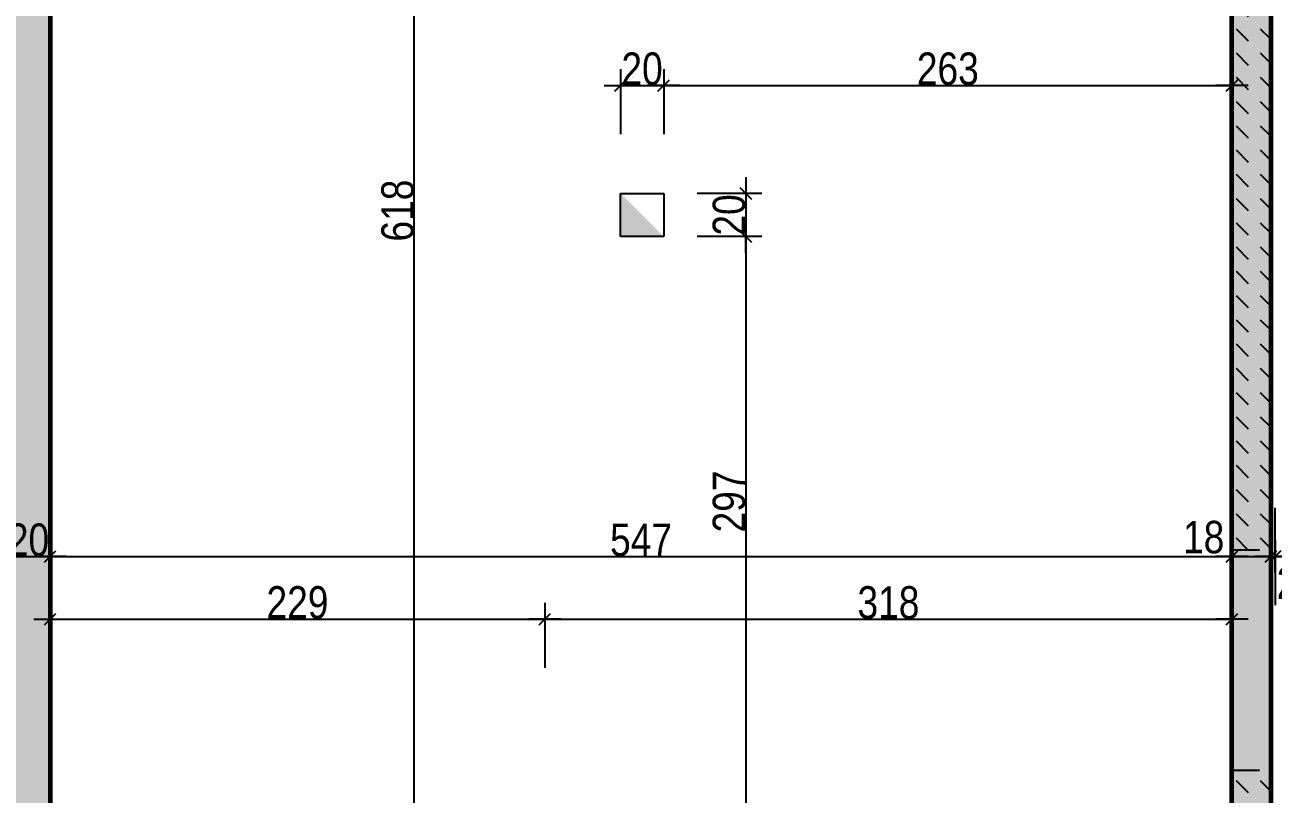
# Model space of a CAD drawing. Header units: millimetres. Extents: x -1921 to 5237, y 0 to 8595.
# Drawn here: x 243 to 821, y 4029 to 4385 of the extents above; entities that cross this region are included whole.
import ezdxf

# ---------------------------------------------------------------- set-up
doc = ezdxf.new("R2010")
doc.units = ezdxf.units.MM
doc.linetypes.add('CACHEX2', pattern=[19.05, 12.7, -6.35])
for name, color, linetype in [('01_cote_gen', 4, 'Continuous'), ('01_murs_sup', 2, 'CACHEX2'), ('01_poch_murs', 253, 'Continuous'), ('01_resv', 32, 'Continuous'), ('AA_COTES', 2, 'Continuous')]:
    doc.layers.add(name, color=color, linetype=linetype)
doc.layers.add('01_murs_coup', color=5, linetype='Continuous', lineweight=60)
doc.styles.add('STYLE2', font='ARIALN.TTF')
doc.dimstyles.new('JB50', dxfattribs={"dimscale": 0.1, "dimtxt": 150, "dimasz": 15, "dimexe": 0.1, "dimexo": 0.1, "dimgap": 0.09, "dimtad": 1, "dimdec": 1, "dimdsep": 46, "dimtxsty": 'STYLE2', "dimblk1": 'BOND_G', "dimblk2": 'BOND_D', "dimsah": 1, "dimcen": 1.5, "dimdle": 0.01, "dimse1": 1, "dimse2": 1, "dimclrd": 4, "dimclre": 2, "dimclrt": 6, "dimazin": 2, "dimtfac": 2.333333, "dimtdec": 1, "dimtix": 1, "dimtmove": 2, "dimatfit": 3, "dimldrblk": 'BOND_G', "dimfxl": 1, "dimtolj": 1, "dimtzin": 0, "dimarcsym": 0})
pattern_1 = [(135, (-40566.9674, 43643.463), (-11.2253202, 9e-16), [7.9375, -7.9375])]

# ---------------------------------------------------------------- blocks, each defined once
blk = doc.blocks.new('BOND_G')
at = {"layer": 'AA_COTES', "color": 0}
for p, q in [((0, -5), (0, 15)), ((5, 0), (-5, 0)), ((1.77, 1.77), (-1.77, -1.77))]:
    blk.add_line(p, q, dxfattribs=at)
blk = doc.blocks.new('BOND_D')
at = {"layer": 'AA_COTES', "color": 0}
for p, q in [((0, 5), (0, -15)), ((5, 0), (-5, 0)), ((-1.77, -1.77), (1.77, 1.77))]:
    blk.add_line(p, q, dxfattribs=at)
blk = doc.blocks.new('*D156')
at = {"layer": '01_cote_gen', "color": 4, "lineweight": -2, "transparency": 16777216}
blk.add_line((256.42, 4109.75), (482.42, 4109.75), dxfattribs=at)
at = {"layer": 'DEFPOINTS', "color": 0}
for p in [(483.92, 4109.75), (254.92, 4086.47), (483.92, 4087.25)]:
    blk.add_point(p, dxfattribs=at)
at = {"layer": '01_cote_gen', "color": 4, "lineweight": -2, "transparency": 16777216, "xscale": 1.5, "yscale": 1.5, "zscale": 1.5, "rotation": 180}
blk.add_blockref('BOND_G', (254.92, 4109.75), dxfattribs=at)
at = {"layer": '01_cote_gen', "color": 4, "lineweight": -2, "transparency": 16777216, "xscale": 1.5, "yscale": 1.5, "zscale": 1.5}
blk.add_blockref('BOND_D', (483.92, 4109.75), dxfattribs=at)
at = {"layer": '01_cote_gen', "color": 6, "transparency": 16777216, "insert": (369.42, 4117.42), "char_height": 15, "attachment_point": 5, "style": 'STYLE2'}
blk.add_mtext('\\A1;229', dxfattribs=at)
blk = doc.blocks.new('*D157')
at = {"layer": '01_cote_gen', "color": 4, "lineweight": -2, "transparency": 16777216}
blk.add_line((485.42, 4109.75), (800.42, 4109.75), dxfattribs=at)
at = {"layer": 'DEFPOINTS', "color": 0}
for p in [(801.92, 4109.75), (801.92, 4101.75), (483.92, 4087.25)]:
    blk.add_point(p, dxfattribs=at)
at = {"layer": '01_cote_gen', "color": 4, "lineweight": -2, "transparency": 16777216, "xscale": 1.5, "yscale": 1.5, "zscale": 1.5, "rotation": 180}
blk.add_blockref('BOND_G', (483.92, 4109.75), dxfattribs=at)
at = {"layer": '01_cote_gen', "color": 4, "lineweight": -2, "transparency": 16777216, "xscale": 1.5, "yscale": 1.5, "zscale": 1.5}
blk.add_blockref('BOND_D', (801.92, 4109.75), dxfattribs=at)
at = {"layer": '01_cote_gen', "color": 6, "transparency": 16777216, "insert": (642.92, 4117.42), "char_height": 15, "attachment_point": 5, "style": 'STYLE2'}
blk.add_mtext('\\A1;318', dxfattribs=at)
blk = doc.blocks.new('*D158')
at = {"layer": '01_cote_gen', "color": 4, "lineweight": -2, "transparency": 16777216}
blk.add_line((803.42, 4138.79), (818.41, 4138.79), dxfattribs=at)
at = {"layer": 'DEFPOINTS', "color": 0}
for p in [(819.91, 4138.79), (801.92, 4130.79), (819.91, 4107.27)]:
    blk.add_point(p, dxfattribs=at)
at = {"layer": '01_cote_gen', "color": 4, "lineweight": -2, "transparency": 16777216, "xscale": 1.5, "yscale": 1.5, "zscale": 1.5, "rotation": 180}
blk.add_blockref('BOND_G', (801.92, 4138.79), dxfattribs=at)
at = {"layer": '01_cote_gen', "color": 4, "lineweight": -2, "transparency": 16777216, "xscale": 1.5, "yscale": 1.5, "zscale": 1.5}
blk.add_blockref('BOND_D', (819.91, 4138.79), dxfattribs=at)
at = {"layer": '01_cote_gen', "color": 6, "transparency": 16777216, "insert": (788.81, 4147.66), "char_height": 15, "attachment_point": 5, "style": 'STYLE2'}
blk.add_mtext('\\A1;18', dxfattribs=at)
blk = doc.blocks.new('*D159')
at = {"layer": '01_cote_gen', "color": 4, "lineweight": -2, "transparency": 16777216}
for p, q in [((818.41, 4138.79), (816.91, 4138.79)), ((819.91, 4138.79), (821.92, 4138.79)), ((823.42, 4138.79), (824.92, 4138.79))]:
    blk.add_line(p, q, dxfattribs=at)
at = {"layer": 'DEFPOINTS', "color": 0}
for p in [(821.92, 4138.79), (819.91, 4107.27), (821.92, 4107.27)]:
    blk.add_point(p, dxfattribs=at)
at = {"layer": '01_cote_gen', "color": 4, "lineweight": -2, "transparency": 16777216, "xscale": 1.5, "yscale": 1.5, "zscale": 1.5}
blk.add_blockref('BOND_G', (819.91, 4138.79), dxfattribs=at)
at = {"layer": '01_cote_gen', "color": 4, "lineweight": -2, "transparency": 16777216, "xscale": 1.5, "yscale": 1.5, "zscale": 1.5, "rotation": 180}
blk.add_blockref('BOND_D', (821.92, 4138.79), dxfattribs=at)
at = {"layer": '01_cote_gen', "color": 6, "transparency": 16777216, "insert": (827.38, 4126.59), "char_height": 15, "attachment_point": 5, "style": 'STYLE2'}
blk.add_mtext('\\A1;2', dxfattribs=at)
blk = doc.blocks.new('*D160')
at = {"layer": '01_cote_gen', "color": 4, "lineweight": -2, "transparency": 16777216}
blk.add_line((823.42, 4138.79), (838.42, 4138.79), dxfattribs=at)
at = {"layer": 'DEFPOINTS', "color": 0}
for p in [(839.92, 4138.79), (821.92, 4107.27), (839.92, 4107.27)]:
    blk.add_point(p, dxfattribs=at)
at = {"layer": '01_cote_gen', "color": 4, "lineweight": -2, "transparency": 16777216, "xscale": 1.5, "yscale": 1.5, "zscale": 1.5, "rotation": 180}
blk.add_blockref('BOND_G', (821.92, 4138.79), dxfattribs=at)
at = {"layer": '01_cote_gen', "color": 4, "lineweight": -2, "transparency": 16777216, "xscale": 1.5, "yscale": 1.5, "zscale": 1.5}
blk.add_blockref('BOND_D', (839.92, 4138.79), dxfattribs=at)
at = {"layer": '01_cote_gen', "color": 6, "transparency": 16777216, "insert": (855.09, 4147.49), "char_height": 15, "attachment_point": 5, "style": 'STYLE2'}
blk.add_mtext('\\A1;18', dxfattribs=at)
blk = doc.blocks.new('*D198')
at = {"layer": '01_cote_gen', "color": 4, "lineweight": -2, "transparency": 16777216}
blk.add_line((256.42, 4138.79), (800.41, 4138.79), dxfattribs=at)
at = {"layer": 'DEFPOINTS', "color": 0}
for p in [(254.92, 4140.97), (801.91, 4140.97), (801.91, 4138.79)]:
    blk.add_point(p, dxfattribs=at)
at = {"layer": '01_cote_gen', "color": 4, "lineweight": -2, "transparency": 16777216, "xscale": 1.5, "yscale": 1.5, "zscale": 1.5, "rotation": 180}
blk.add_blockref('BOND_G', (254.92, 4138.79), dxfattribs=at)
at = {"layer": '01_cote_gen', "color": 4, "lineweight": -2, "transparency": 16777216, "xscale": 1.5, "yscale": 1.5, "zscale": 1.5}
blk.add_blockref('BOND_D', (801.91, 4138.79), dxfattribs=at)
at = {"layer": '01_cote_gen', "color": 6, "transparency": 16777216, "insert": (528.42, 4146.42), "char_height": 15, "attachment_point": 5, "style": 'STYLE2'}
blk.add_mtext('\\A1;547', dxfattribs=at)
blk = doc.blocks.new('*D199')
at = {"layer": '01_cote_gen', "color": 4, "lineweight": -2, "transparency": 16777216}
blk.add_line((236.42, 4138.79), (253.42, 4138.79), dxfattribs=at)
at = {"layer": 'DEFPOINTS', "color": 0}
for p in [(234.92, 4152), (254.92, 4152), (254.92, 4138.79)]:
    blk.add_point(p, dxfattribs=at)
at = {"layer": '01_cote_gen', "color": 4, "lineweight": -2, "transparency": 16777216, "xscale": 1.5, "yscale": 1.5, "zscale": 1.5, "rotation": 180}
blk.add_blockref('BOND_G', (234.92, 4138.79), dxfattribs=at)
at = {"layer": '01_cote_gen', "color": 4, "lineweight": -2, "transparency": 16777216, "xscale": 1.5, "yscale": 1.5, "zscale": 1.5}
blk.add_blockref('BOND_D', (254.92, 4138.79), dxfattribs=at)
at = {"layer": '01_cote_gen', "color": 6, "transparency": 16777216, "insert": (244.92, 4146.45), "char_height": 15, "attachment_point": 5, "style": 'STYLE2'}
blk.add_mtext('\\A1;20', dxfattribs=at)
blk = doc.blocks.new('*D304')
at = {"layer": '01_cote_gen', "color": 4, "lineweight": -2, "transparency": 16777216}
blk.add_line((423.49, 3991.38), (423.49, 4606.4), dxfattribs=at)
at = {"layer": 'DEFPOINTS', "color": 0}
for p in [(423.49, 4607.9), (454.51, 4607.9), (431.19, 3989.88)]:
    blk.add_point(p, dxfattribs=at)
at = {"layer": '01_cote_gen', "color": 4, "lineweight": -2, "transparency": 16777216, "xscale": 1.5, "yscale": 1.5, "zscale": 1.5}
for name, p, rotation in [('BOND_D', (423.49, 4607.9), 90), ('BOND_G', (423.49, 3989.88), 270)]:
    blk.add_blockref(name, p, dxfattribs=dict(at, rotation=rotation))
at = {"layer": '01_cote_gen', "color": 6, "transparency": 16777216, "insert": (415.82, 4298.89), "char_height": 15, "attachment_point": 5, "rotation": 90, "style": 'STYLE2'}
blk.add_mtext('\\A1;618', dxfattribs=at)
blk = doc.blocks.new('*D711')
at = {"layer": '01_cote_gen', "color": 4, "lineweight": -2, "transparency": 16777216}
blk.add_line((520.39, 4356.82), (537.39, 4356.82), dxfattribs=at)
at = {"layer": 'DEFPOINTS', "color": 0}
for p in [(538.89, 4356.82), (518.89, 4286.86), (538.89, 4286.86)]:
    blk.add_point(p, dxfattribs=at)
at = {"layer": '01_cote_gen', "color": 4, "lineweight": -2, "transparency": 16777216, "xscale": 1.5, "yscale": 1.5, "zscale": 1.5, "rotation": 180}
blk.add_blockref('BOND_G', (518.89, 4356.82), dxfattribs=at)
at = {"layer": '01_cote_gen', "color": 4, "lineweight": -2, "transparency": 16777216, "xscale": 1.5, "yscale": 1.5, "zscale": 1.5}
blk.add_blockref('BOND_D', (538.89, 4356.82), dxfattribs=at)
at = {"layer": '01_cote_gen', "color": 6, "transparency": 16777216, "insert": (528.89, 4364.48), "char_height": 15, "attachment_point": 5, "style": 'STYLE2'}
blk.add_mtext('\\A1;20', dxfattribs=at)
blk = doc.blocks.new('*D712')
at = {"layer": '01_cote_gen', "color": 4, "lineweight": -2, "transparency": 16777216}
blk.add_line((540.39, 4356.82), (800.41, 4356.82), dxfattribs=at)
at = {"layer": 'DEFPOINTS', "color": 0}
for p in [(801.91, 4356.82), (538.89, 4349.32), (801.91, 4338.79)]:
    blk.add_point(p, dxfattribs=at)
at = {"layer": '01_cote_gen', "color": 4, "lineweight": -2, "transparency": 16777216, "xscale": 1.5, "yscale": 1.5, "zscale": 1.5, "rotation": 180}
blk.add_blockref('BOND_G', (538.89, 4356.82), dxfattribs=at)
at = {"layer": '01_cote_gen', "color": 4, "lineweight": -2, "transparency": 16777216, "xscale": 1.5, "yscale": 1.5, "zscale": 1.5}
blk.add_blockref('BOND_D', (801.91, 4356.82), dxfattribs=at)
at = {"layer": '01_cote_gen', "color": 6, "transparency": 16777216, "insert": (670.4, 4364.48), "char_height": 15, "attachment_point": 5, "style": 'STYLE2'}
blk.add_mtext('\\A1;263', dxfattribs=at)
blk = doc.blocks.new('*D713')
at = {"layer": '01_cote_gen', "color": 4, "lineweight": -2, "transparency": 16777216}
blk.add_line((576.85, 4305.37), (576.85, 4288.36), dxfattribs=at)
at = {"layer": 'DEFPOINTS', "color": 0}
for p in [(538.89, 4306.87), (538.89, 4286.86), (576.85, 4286.86)]:
    blk.add_point(p, dxfattribs=at)
at = {"layer": '01_cote_gen', "color": 4, "lineweight": -2, "transparency": 16777216, "xscale": 1.5, "yscale": 1.5, "zscale": 1.5}
for name, p, rotation in [('BOND_G', (576.85, 4306.87), 90), ('BOND_D', (576.85, 4286.86), 270)]:
    blk.add_blockref(name, p, dxfattribs=dict(at, rotation=rotation))
at = {"layer": '01_cote_gen', "color": 6, "transparency": 16777216, "insert": (569.19, 4296.86), "char_height": 15, "attachment_point": 5, "rotation": 90, "style": 'STYLE2'}
blk.add_mtext('\\A1;20', dxfattribs=at)
blk = doc.blocks.new('*D714')
at = {"layer": '01_cote_gen', "color": 4, "lineweight": -2, "transparency": 16777216}
blk.add_line((576.85, 4285.36), (576.85, 3991.38), dxfattribs=at)
at = {"layer": 'DEFPOINTS', "color": 0}
for p in [(572.76, 4286.86), (576.85, 3989.88), (589.44, 3989.88)]:
    blk.add_point(p, dxfattribs=at)
at = {"layer": '01_cote_gen', "color": 4, "lineweight": -2, "transparency": 16777216, "xscale": 1.5, "yscale": 1.5, "zscale": 1.5}
for name, p, rotation in [('BOND_G', (576.85, 4286.86), 90), ('BOND_D', (576.85, 3989.88), 270)]:
    blk.add_blockref(name, p, dxfattribs=dict(at, rotation=rotation))
at = {"layer": '01_cote_gen', "color": 6, "transparency": 16777216, "insert": (569.19, 4164.24), "char_height": 15, "attachment_point": 5, "rotation": 90, "style": 'STYLE2'}
blk.add_mtext('\\A1;297', dxfattribs=at)

msp = doc.modelspace()

# ---------------------------------------------------------------- hatches: boundary and pattern name
at = {"layer": '01_murs_sup', "ltscale": 2}
h = msp.add_hatch(dxfattribs=at)
h.set_pattern_fill('DASH', color=256, scale=2.5, angle=135)
h.set_pattern_definition(pattern_1)
h.paths.add_polyline_path([(819.9, 4625.85), (320.92, 4625.92), (320.92, 4607.92), (801.91, 4607.85), (801.91, 4141.88), (819.91, 4141.88)])
h.paths.add_polyline_path([(839.92, 4625.85), (821.92, 4625.85), (821.92, 4141.88), (839.92, 4141.88)])
h.paths.add_polyline_path([(839.92, 4039.88), (821.92, 4039.88), (821.92, 3973.88), (839.92, 3973.88)])
h.paths.add_polyline_path([(819.91, 4039.88), (801.91, 4039.88), (801.91, 3989.88), (483.92, 3989.88), (483.92, 3937.88), (501.93, 3937.88), (501.94, 3973.87), (801.92, 3973.88), (801.91, 3966.87), (819.91, 3966.87)])
h.paths.add_polyline_path([(450.97, 4611.05), (450.97, 4628.1), (419.74, 4628.1), (419.74, 4611.05)], flags=9)
h.paths.add_polyline_path([(819.5, 4498.47), (836.56, 4498.47), (836.56, 4529.7), (819.5, 4529.7)], flags=9)
h = msp.add_hatch(dxfattribs=at)
h.set_pattern_fill('DASH', color=256, scale=2.5, angle=135)
h.set_pattern_definition(pattern_1)
h.paths.add_polyline_path([(320.92, 4625.92), (318.92, 4625.92), (254.92, 4625.92), (254.92, 4607.92), (320.92, 4607.92)])
h.paths.add_polyline_path([(254.92, 4607.92), (234.92, 4607.92), (234.92, 3695.88), (292.92, 3695.88), (292.92, 3713.88), (254.92, 3713.88)])
h.paths.add_polyline_path([(322.92, 3713.88), (292.92, 3713.88), (292.92, 3695.88), (322.92, 3695.88)])
h.paths.add_polyline_path([(501.92, 3888.42), (483.92, 3888.43), (483.92, 3713.88), (475.92, 3713.88), (475.92, 3695.88), (483.92, 3695.88), (483.92, 3638.87), (819.92, 3638.87), (819.92, 3864.88), (801.92, 3864.88), (801.92, 3656.87), (501.87, 3656.87)])
h.paths.add_polyline_path([(-25.08, 3989.88), (-45.08, 3989.88), (-45.08, 3695.88), (-25.08, 3695.88)])
h.paths.add_polyline_path([(-305.08, 3989.88), (-325.08, 3989.88), (-325.08, 3695.88), (-305.08, 3695.88)])
h.paths.add_polyline_path([(231.8, 4130.92), (258.41, 4130.92), (258.41, 4162.15), (231.8, 4162.15)], flags=9)
at = {"layer": '01_poch_murs'}
h = msp.add_hatch(color=256, dxfattribs=at)
h.dxf.hatch_style = 1
h.paths.add_polyline_path([(318.92, 4713.92), (-605.08, 4713.83), (-605.08, 4445.31), (-585.08, 4445.31), (-585.08, 4607.92), (234.92, 4607.92), (234.92, 4445.31), (254.92, 4445.31), (254.92, 4607.93), (801.91, 4607.85), (801.91, 4445.31), (819.9, 4445.31), (819.9, 4625.85), (320.92, 4625.92), (-585.08, 4625.92), (-585.08, 4695.83), (318.92, 4695.92)])
h.paths.add_polyline_path([(254.92, 4395.31), (234.92, 4395.31), (234.92, 3695.88), (292.92, 3695.88), (292.92, 3713.88), (254.92, 3713.88)])
h.paths.add_polyline_path([(254.92, 4445.31), (234.92, 4445.31), (234.92, 4395.31), (254.92, 4395.31)])
h.paths.add_polyline_path([(-585.08, 4445.31), (-605.08, 4445.31), (-605.08, 4395.31), (-585.08, 4395.31)])
h.paths.add_polyline_path([(-585.08, 4395.31), (-605.08, 4395.31), (-605.08, 3989.93), (-928.08, 3989.93), (-928.08, 3472.93), (-1088.07, 3472.93), (-1088.07, 3138.92), (-1164.07, 3138.92), (-1164.07, 2330.39), (-1595.06, 2253.49), (-1590.67, 2228.88), (-860.52, 2359.16), (-630.08, 2605.07), (-630.08, 2618.9), (-655.08, 2618.9), (-655.08, 2614.95), (-873.08, 2382.31), (-1144.07, 2333.96), (-1144.07, 3118.92), (-585.08, 3118.92), (-585.08, 3138.92), (-1068.07, 3138.92), (-1068.07, 3452.93), (-928.08, 3452.93), (-928.08, 3278.92), (-585.08, 3278.92), (-585.08, 3368.93), (-605.08, 3368.93), (-605.08, 3296.92), (-908.08, 3296.92), (-908.08, 3515.92), (-605.08, 3515.92), (-605.08, 3468.92), (-585.08, 3468.92), (-585.08, 3540.92), (-605.08, 3540.92), (-605.08, 3533.92), (-908.08, 3533.92), (-908.08, 3969.93), (-605.08, 3969.93), (-605.08, 3642.92), (-585.08, 3642.92)])
h.paths.add_polyline_path([(819.91, 4395.31), (801.91, 4395.31), (801.91, 3989.88), (483.92, 3989.88), (483.92, 3713.88), (439.92, 3713.88), (439.92, 3695.88), (483.92, 3695.88), (483.92, 3638.87), (819.92, 3638.87), (819.92, 3864.88), (801.92, 3864.88), (801.92, 3656.87), (501.87, 3656.87), (501.94, 3973.87), (801.92, 3973.88), (801.91, 3966.87), (819.91, 3966.87)])
h.paths.add_polyline_path([(819.9, 4445.31), (801.91, 4445.31), (801.91, 4395.31), (819.91, 4395.31)])

# ---------------------------------------------------------------- linework, layer by layer
at = {"layer": '01_murs_coup'}
for p, q in [((819.9, 4625.85), (819.91, 3966.87)), ((254.92, 4607.93), (254.92, 3713.88)), ((801.91, 3989.88), (801.91, 4607.85))]:
    msp.add_line(p, q, dxfattribs=at)
at = {"layer": '01_murs_sup'}
for p, q in [((801.91, 4141.88), (819.91, 4141.88)), ((801.92, 4039.88), (819.91, 4039.88))]:
    msp.add_line(p, q, dxfattribs=at)
at = {"layer": '01_resv'}
for p, q in [((518.89, 4306.86), (538.89, 4306.87)), ((518.89, 4286.86), (518.89, 4306.86)), ((538.89, 4306.87), (538.89, 4286.86)), ((538.89, 4286.86), (518.89, 4286.86))]:
    msp.add_line(p, q, dxfattribs=at)
msp.add_solid([(538.89, 4286.86), (518.89, 4286.86), (518.89, 4306.86)], dxfattribs=at)

# ---------------------------------------------------------------- dimensions: what is measured, and where the dimension line sits
at = {"layer": '01_cote_gen'}
for base, p1, p2, picture, middle in [((423.49, 4607.9), (431.19, 3989.88), (454.51, 4607.9), '*D304', (415.82, 4298.89)), ((576.85, 4286.86), (538.89, 4306.87), (538.89, 4286.86), '*D713', (569.19, 4296.86))]:
    dim = msp.add_linear_dim(base=base, p1=p1, p2=p2, angle=90, dimstyle='JB50', dxfattribs=at)
    dim.commit()
    dim.dimension.update_dxf_attribs({"geometry": picture, "text_midpoint": middle})
for base, p1, p2, picture, middle in [((538.89, 4356.82), (518.89, 4286.86), (538.89, 4286.86), '*D711', (528.89, 4364.48)), ((801.91, 4356.82), (538.89, 4349.32), (801.91, 4338.79), '*D712', (670.4, 4364.48)), ((254.92, 4138.79), (234.92, 4152), (254.92, 4152), '*D199', (244.92, 4146.45)), ((801.91, 4138.79), (254.92, 4140.97), (801.91, 4140.97), '*D198', (528.42, 4146.42)), ((483.92, 4109.75), (254.92, 4086.47), (483.92, 4087.25), '*D156', (369.42, 4117.42)), ((801.92, 4109.75), (483.92, 4087.25), (801.92, 4101.75), '*D157', (642.92, 4117.42))]:
    dim = msp.add_linear_dim(base=base, p1=p1, p2=p2, dimstyle='JB50', dxfattribs=at)
    dim.commit()
    dim.dimension.update_dxf_attribs({"geometry": picture, "text_midpoint": middle})
dim = msp.add_linear_dim(base=(576.85, 3989.88), p1=(572.76, 4286.86), p2=(589.44, 3989.88), angle=90, dimstyle='JB50', dxfattribs=at)
dim.commit()
dim.dimension.update_dxf_attribs({"geometry": '*D714', "text_midpoint": (569.19, 4164.24), "dimtype": 160})
for base, p1, p2, picture, middle in [((821.92, 4138.79), (819.91, 4107.27), (821.92, 4107.27), '*D159', (827.38, 4126.59)), ((819.91, 4138.79), (801.92, 4130.79), (819.91, 4107.27), '*D158', (788.81, 4147.66)), ((839.92, 4138.79), (821.92, 4107.27), (839.92, 4107.27), '*D160', (855.09, 4147.49))]:
    dim = msp.add_linear_dim(base=base, p1=p1, p2=p2, dimstyle='JB50', dxfattribs=at)
    dim.commit()
    dim.dimension.update_dxf_attribs({"geometry": picture, "text_midpoint": middle, "dimtype": 160})

doc.saveas('drawing.dxf')
